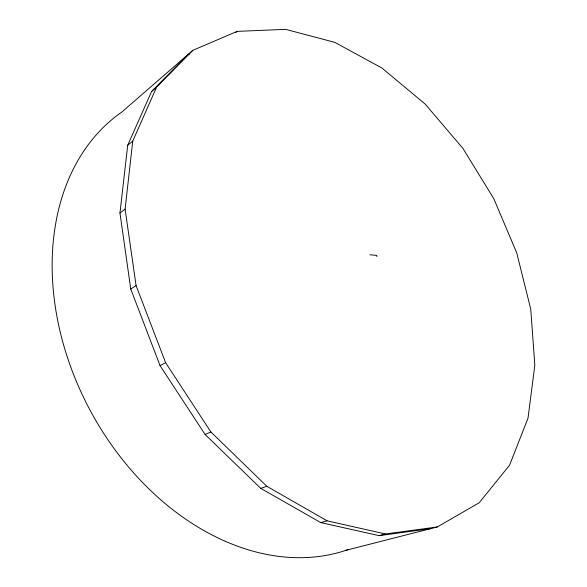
<?xml version="1.0" encoding="UTF-8"?>
<svg xmlns="http://www.w3.org/2000/svg" width="587" height="587" viewBox="0 0 587 587"><rect width="100%" height="100%" fill="white"/><g stroke="black" fill="none" stroke-linecap="round" stroke-linejoin="round"><path stroke-width="0.88" d="M437.249 526.979L385.476 533.979L327.047 520.801L266.828 486.285L210.909 432.003L165.607 362.671L136.074 285.583L125.104 209.163L132.735 141.137L156.582 87.169L192.815 50.343L237.163 31.382L285.598 29.35L334.751 42.337L381.968 68.041L425.201 104.126L462.894 148.357L493.777 198.633L516.743 252.931L530.758 309.18L534.83 365.121L528.007 418.157L509.56 465.227L479.153 502.795L437.249 526.979L346.066 550.276M430.873 528.608L379.121 535.638L320.796 522.613L260.76 488.369L205.09 434.483L160.046 365.62L130.747 289.009L119.961 213L127.702 145.275L151.6 91.469L187.847 54.664L189.52 53.945M192.815 50.343L121.78 112.088A247.494 183.291 62.3 0 0 88.072 406.417A247.494 183.291 62.3 0 0 348.7 549.366M151.6 91.469L156.582 87.169M235.915 32.439L237.163 31.382M127.702 145.275L132.735 141.137M119.961 213L125.104 209.163M130.747 289.009L136.074 285.583M160.046 365.62L165.607 362.671M205.09 434.483L210.909 432.003M260.76 488.369L266.828 486.285M320.796 522.613L327.047 520.801M379.121 535.638L385.476 533.979M369.905 254.758L376.685 255.411L376.927 256.57"/></g></svg>
